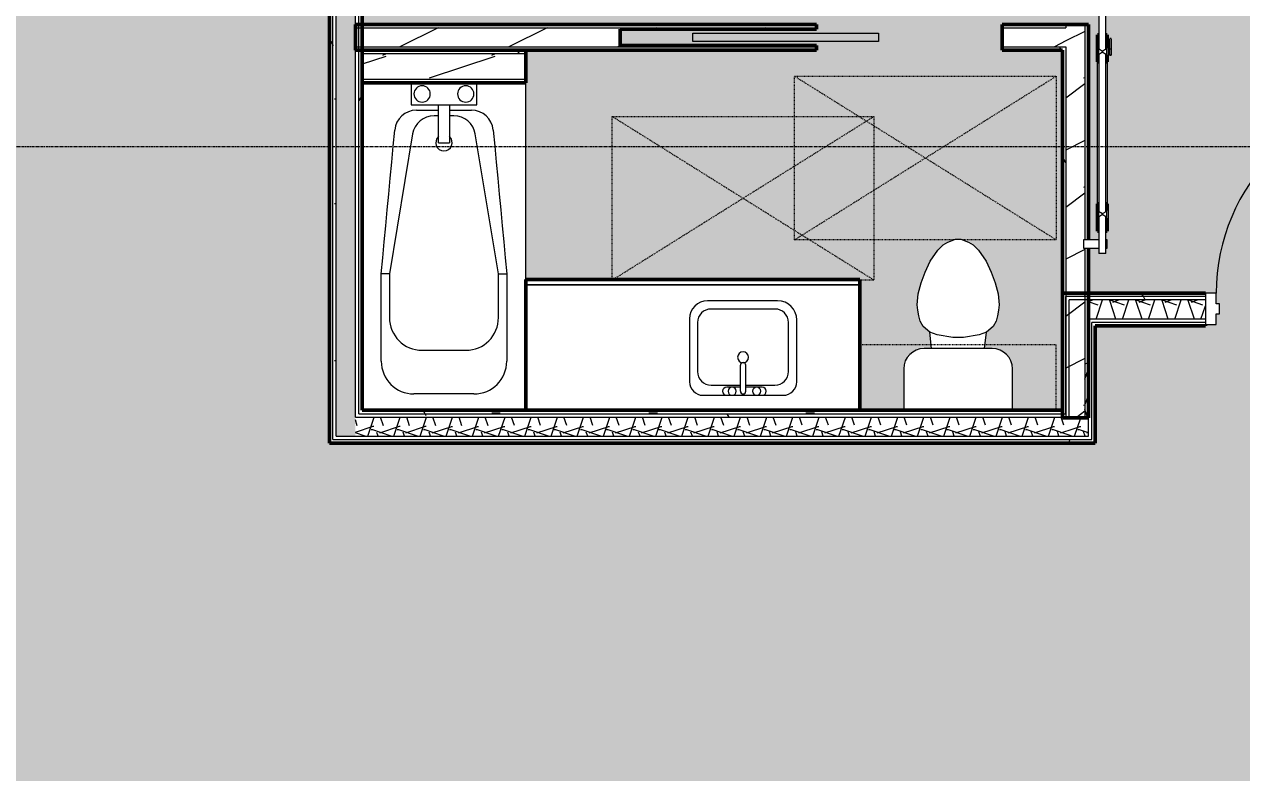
# Model space of a CAD drawing. Header units: inches. Extents: x -4292 to -464, y 9706 to 12474.
# Drawn here: x -3464.9 to -3241.7, y 10388.5 to 10525.7 of the extents above; entities that cross this region are included whole.
import ezdxf

# ---------------------------------------------------------------- set-up
doc = ezdxf.new("R2010")
doc.units = ezdxf.units.IN
doc.header["$MEASUREMENT"] = 0
doc.linetypes.add('Dash', pattern=[0.25, 0.125, -0.125])
doc.linetypes.add('Grid Line 1_2_', pattern=[0.875, 0.5, -0.125, 0.125, -0.125])
for name, color, linetype, lineweight in [('A-ANNO-DIMS', 211, 'Continuous', 9), ('A-ANNO-DIMS-120', 211, 'Continuous', 9), ('A-AREA-PATT-4', 254, 'Continuous', 9), ('A-DOOR-1', 7, 'Continuous', 9), ('A-DOOR-2', 90, 'Continuous', 20), ('A-DOOR-3', 50, 'Continuous', 13), ('A-DOOR-4', 250, 'Continuous', 50), ('A-DOOR-5', 31, 'Continuous', 9), ('A-DOOR-FRAM', 31, 'Continuous', 20), ('A-GENM-HDLN-1', 7, 'Dash', 9), ('A-WALL', 113, 'Continuous', 13), ('A-WALL-2', 250, 'Continuous', 50), ('A-WALL-3', 50, 'Continuous', 13), ('A-WALL-PATT-1', 7, 'Continuous', 9), ('A-WALL-PATT-2', 55, 'Continuous', 9), ('A-WALL-PATT-5', 111, 'Continuous', 9), ('I-WALL-1', 2, 'Continuous', 50), ('P-SANR-FIXT-1', 7, 'Continuous', 9), ('Q-CASE-1', 250, 'Continuous', 50), ('Q-CASE-2', 7, 'Continuous', 9), ('Q-CASE-HDLN-1', 7, 'Dash', 9), ('S-GRID-1', 1, 'Grid Line 1_2_', 9)]:
    doc.layers.add(name, color=color, linetype=linetype, lineweight=lineweight)
doc.layers.add('A-AREA-PATT-6', color=254, linetype='Continuous', lineweight=9, transparency=1)
doc.styles.add('Century Gothic_B', font='GOTHICB.TTF', dxfattribs={"height": 11.25})
doc.dimstyles.new('OD__1__Tol__', dxfattribs={"dimscale": 12, "dimtxt": 11.746893, "dimasz": 1.25, "dimexe": 0.9375, "dimexo": 0.625, "dimgap": 0.15625, "dimtad": 1, "dimdec": 0, "dimzin": 3, "dimdsep": 46, "dimlunit": 4, "dimtxsty": 'Century Gothic_B', "dimblk1": 'OBLIQUE', "dimblk2": 'OBLIQUE', "dimsah": 1, "dimcen": 0.09, "dimdle": 0.9375, "dimazin": 0, "dimtfac": 1, "dimtdec": 4, "dimtix": 1, "dimtmove": 0, "dimatfit": 3, "dimfxl": 1, "dimtvp": 1, "dimtfill": 1, "dimfrac": 2, "dimtolj": 1, "dimtzin": 0, "dimarcsym": 2})
pattern_1 = [(0, (0, 0), (38.4, 9.6), [1.584, -27.216, 1.584, -27.216, -153.6]), (0, (0, 0), (38.4, 9.6), [-57.6, 1.584, -56.016, 1.584, -27.216, -67.2]), (0, (0, 0), (38.4, 9.6), [-144, 1.584, -17.616, 1.584, -46.416]), (120, (14.4, 4.8), (-27.513844, 28.4553755), [1.584, -27.216, 1.584, -27.216, -153.6]), (120, (14.4, 4.8), (-27.513844, 28.4553755), [-57.6, 1.584, -56.016, 1.584, -27.216, -67.2]), (120, (14.4, 4.8), (-27.513844, 28.4553755), [-144, 1.584, -17.616, 1.584, -46.416]), (240, (19.2, 24), (-10.886156, -38.0553755), [1.584, -27.216, 1.584, -27.216, -153.6]), (240, (19.2, 24), (-10.886156, -38.0553755), [-57.6, 1.584, -56.016, 1.584, -27.216, -67.2]), (240, (19.2, 24), (-10.886156, -38.0553755), [-144, 1.584, -17.616, 1.584, -46.416])]
pattern_2 = [(161.57, (0.6, 0.6), (-4.80033747, -0.00041462), [0, -34.152, 3.792, 0]), (18.43, (-0.6, 0.6), (-4.80033747, 0.00041462), [0, -34.152, 3.792, 0]), (108.43, (0.6, 0.6), (2.39913218, -12.00105099), [11.382, -26.562]), (71.57, (-0.6, 0.6), (2.39913218, 12.00105099), [11.382, -26.562])]
pattern_3 = [(216.87, (7.997, 19.992), (59.9755286, 39.9843071), [9.996, -89.964]), (206.565, (19.992, 13.994), (-19.991807, -19.992219), [22.352, -22.352]), (198.435, (19.992, 3.998), (-39.983821, -19.991955), [12.644, -50.576])]

# ---------------------------------------------------------------- blocks, each defined once
blk = doc.blocks.new('DIMBLOCK16-FLOOR PLAN - 1ST FLOOR')
at = {"layer": 'A-ANNO-DIMS-120'}
for p, q in [((-3828.32, 11545.4), (-3828.32, 10269.06)), ((-3828.32, 10280.31), (-3828.32, 11545.4)), ((-3338.72, 10283.41), (-3338.72, 10269.06)), ((-3338.72, 10280.31), (-3338.72, 10283.41)), ((-3839.57, 10280.31), (-3338.72, 10280.31))]:
    blk.add_line(p, q, dxfattribs=at)
at = {"layer": 'A-ANNO-DIMS-120', "lineweight": 50}
for p, q in [((-3828.32, 10280.31), (-3820.82, 10287.81)), ((-3338.72, 10280.31), (-3331.22, 10287.81)), ((-3828.32, 10280.31), (-3835.82, 10272.81)), ((-3338.72, 10280.31), (-3346.22, 10272.81))]:
    blk.add_line(p, q, dxfattribs=at)
at = {"layer": 'A-ANNO-DIMS-120', "color": 0, "insert": (-3613.26, 10296.6), "char_height": 11.25, "width": 71.3764, "attachment_point": 1, "line_spacing_factor": 0.984502, "style": 'Century Gothic_B', "bg_fill": 3, "box_fill_scale": 1.25, "bg_fill_color": 256, "bg_fill_true_color": 13158600, "bg_fill_transparency": 0}
blk.add_mtext('40\' - 10"', dxfattribs=at)
blk = doc.blocks.new('_Oblique')
at = {"color": 0, "linetype": 'ByBlock', "lineweight": -2}
blk.add_line((-0.5, -0.5), (0.5, 0.5), dxfattribs=at)

msp = doc.modelspace()

# ---------------------------------------------------------------- hatches: boundary and pattern name
at = {"layer": 'A-AREA-PATT-4'}
h = msp.add_hatch(color=256, dxfattribs=at)
h.paths.add_polyline_path([(-3307.04459, 10454.9144), (-3303.62356, 10454.9144), (-3303.62356, 10462.51562), (-3303.49659, 10463.48003), (-3303.12434, 10464.37873), (-3302.53217, 10465.15045), (-3301.76044, 10465.74262), (-3300.86175, 10466.11487), (-3299.82103, 10466.24184), (-3298.509, 10466.24184), (-3298.85671, 10469.26562), (-3300.04847, 10470.26562), (-3300.61523, 10471.26562), (-3300.97302, 10472.77514), (-3301.06018, 10473.26942), (-3301.14579, 10474.28328), (-3300.92099, 10476.4522), (-3300.43508, 10478.26562), (-3299.70714, 10480.26562), (-3298.77453, 10482.26562), (-3297.3871, 10484.26562), (-3296.3871, 10485.26562), (-3295.52107, 10485.76562), (-3294.14733, 10486.26562), (-3293.14733, 10486.26562), (-3291.7736, 10485.76562), (-3290.90757, 10485.26562), (-3289.90757, 10484.26562), (-3288.52014, 10482.26562), (-3287.58752, 10480.26562), (-3286.85958, 10478.26562), (-3286.32165, 10476.25801), (-3286.14733, 10474.26562), (-3286.32165, 10472.77514), (-3286.41149, 10472.26562), (-3286.67944, 10471.26562), (-3287.2462, 10470.26562), (-3288.43795, 10469.26562), (-3288.78567, 10466.24184), (-3287.39733, 10466.24184), (-3286.43292, 10466.11487), (-3285.53422, 10465.74262), (-3284.7625, 10465.15045), (-3284.17033, 10464.37873), (-3283.79808, 10463.48003), (-3283.67111, 10462.51562), (-3283.67111, 10454.9144), (-3274.52374, 10454.9144), (-3274.52374, 10520.9144), (-3285.59593, 10520.9144), (-3285.59593, 10525.6644), (-3269.77374, 10525.6644), (-3269.77374, 10486.1644), (-3267.82581, 10486.1644), (-3267.82581, 10487.76861), (-3268.07581, 10487.76861), (-3268.07581, 10523.76861), (-3267.82581, 10523.76861), (-3267.82581, 10562.1644), (-3269.77374, 10562.1644), (-3269.77374, 10561.6644), (-3274.52374, 10561.6644), (-3274.52374, 10565.00981), (-3282.83483, 10565.00981), (-3282.83483, 10574.8519), (-3283.58483, 10574.8519), (-3283.58483, 10577.3519), (-3282.83483, 10577.3519), (-3282.83483, 10608.6019), (-3281.45983, 10608.6019), (-3281.45983, 10637.6019), (-3282.83483, 10637.6019), (-3282.83483, 10637.8519), (-3283.58483, 10637.8519), (-3283.58483, 10640.3519), (-3282.83483, 10640.3519), (-3282.83483, 10645.6644), (-3402.92374, 10645.6644), (-3402.92374, 10642.6644), (-3384.92374, 10642.6644), (-3384.92374, 10624.6644), (-3402.92374, 10624.6644), (-3402.92374, 10621.6644), (-3323.92374, 10621.6644), (-3323.92374, 10561.6644), (-3402.92374, 10561.6644), (-3402.92374, 10558.73256), (-3384.92374, 10558.73256), (-3384.92374, 10540.73256), (-3402.92374, 10540.73256), (-3402.92374, 10525.6644), (-3319.59593, 10525.6644), (-3319.59593, 10524.7894), (-3355.59593, 10524.7894), (-3355.59593, 10521.7894), (-3319.59593, 10521.7894), (-3319.59593, 10520.9144), (-3372.92374, 10520.9144), (-3372.92374, 10478.9144), (-3311.64733, 10478.9144), (-3311.64733, 10454.9144), (-3308.01212, 10454.9144)], flags=0)
h.paths.add_polyline_path([(-3215.47482, 10473.3894), (-3210.94874, 10473.3894), (-3210.94874, 10474.4519), (-3210.32374, 10474.4519), (-3210.32374, 10476.3894), (-3207.32374, 10476.3894), (-3207.32374, 10780.5894), (-3217.88062, 10780.5894), (-3217.88062, 10785.3394), (-3207.32374, 10785.3394), (-3207.32374, 10812.8644), (-3249.17818, 10812.8644), (-3249.17818, 10785.3394), (-3247.88062, 10785.3394), (-3247.88062, 10780.5894), (-3239.74874, 10780.5894), (-3239.74874, 10720.5894), (-3269.74874, 10720.5894), (-3269.74874, 10780.5894), (-3253.92818, 10780.5894), (-3253.92818, 10812.8644), (-3371.42233, 10812.8644), (-3371.42233, 10811.5519), (-3376.17233, 10811.5519), (-3376.17233, 10812.8644), (-3402.92374, 10812.8644), (-3402.92374, 10780.9269), (-3376.17233, 10780.9269), (-3376.17233, 10781.5519), (-3371.42233, 10781.5519), (-3371.42233, 10776.1769), (-3378.92374, 10776.1769), (-3378.92374, 10674.4144), (-3324.16848, 10674.45601), (-3324.14642, 10677.1458), (-3324.11083, 10677.23174), (-3323.97163, 10677.2894), (-3323.07555, 10677.31048), (-3323.07555, 10677.5394), (-3320.45238, 10677.5394), (-3320.45238, 10677.7894), (-3319.86182, 10677.7894), (-3319.86182, 10677.5394), (-3319.27127, 10677.5394), (-3319.27127, 10677.7894), (-3318.68072, 10677.7894), (-3318.68072, 10677.5394), (-3318.09017, 10677.5394), (-3318.09017, 10677.7894), (-3317.49962, 10677.7894), (-3317.49962, 10677.5394), (-3316.90907, 10677.5394), (-3316.90907, 10677.7894), (-3316.31852, 10677.7894), (-3316.31852, 10677.5394), (-3306.92749, 10677.5394), (-3306.92749, 10677.7894), (-3305.02606, 10677.7894), (-3305.02606, 10677.5394), (-3301.26143, 10677.5394), (-3301.26143, 10677.2894), (-3300.36533, 10677.2894), (-3300.16848, 10677.09255), (-3300.16848, 10674.4144), (-3288.58483, 10674.4144), (-3288.58483, 10682.4144), (-3252.83483, 10682.4144), (-3252.83483, 10652.4144), (-3288.58483, 10652.4144), (-3288.58483, 10650.4144), (-3249.33483, 10650.4144), (-3249.33483, 10565.00981), (-3269.77374, 10565.00981), (-3269.77374, 10563.6644), (-3267.82581, 10563.6644), (-3267.80452, 10564.6644), (-3266.57581, 10564.6644), (-3266.57581, 10563.6644), (-3266.30264, 10563.6644), (-3266.30264, 10562.1644), (-3266.57581, 10562.1644), (-3266.57581, 10523.76861), (-3266.32581, 10523.76861), (-3266.32581, 10521.43042), (-3266.14874, 10521.43042), (-3266.14874, 10521.15018), (-3266.07581, 10521.09656), (-3266.07581, 10520.77518), (-3265.82581, 10520.82333), (-3265.82581, 10523.02571), (-3265.57581, 10522.97095), (-3265.57581, 10520.03334), (-3265.82581, 10520.08351), (-3265.82581, 10520.42162), (-3266.07581, 10520.42132), (-3266.07581, 10520.04662), (-3266.14874, 10520.04662), (-3266.14874, 10519.93042), (-3266.32581, 10519.93042), (-3266.32581, 10491.6068), (-3266.14874, 10491.6068), (-3266.14874, 10490.1068), (-3266.32581, 10490.1068), (-3266.32581, 10487.76861), (-3266.57581, 10487.76861), (-3266.57581, 10486.1644), (-3266.30264, 10486.1644), (-3266.32581, 10484.6644), (-3266.57581, 10484.66281), (-3266.59711, 10483.6644), (-3267.82581, 10483.6644), (-3267.82581, 10484.6644), (-3269.77374, 10484.66281), (-3269.77374, 10476.3894), (-3246.32374, 10476.3894), (-3246.32374, 10474.4519), (-3245.69874, 10474.4519), (-3245.69874, 10473.3894), (-3229.25705, 10473.3894)], flags=0)
h.paths.add_polyline_path([(-3210.32374, 10476.3894), (-3212.07374, 10476.3894), (-3212.07374, 10512.3894), (-3210.32374, 10512.3894), (-3210.32374, 10477.8037)], flags=0)
h.paths.add_polyline_path([(-3254.08483, 10569.75981), (-3254.08483, 10645.6644), (-3278.08483, 10645.6644), (-3278.08483, 10640.3519), (-3277.33483, 10640.3519), (-3277.33483, 10637.8519), (-3278.08483, 10637.8519), (-3278.08483, 10637.6019), (-3280.08483, 10637.6019), (-3280.08483, 10606.6019), (-3281.45983, 10606.6019), (-3281.45983, 10577.6019), (-3278.08483, 10577.6019), (-3278.08483, 10577.3519), (-3277.33483, 10577.3519), (-3277.33483, 10574.8519), (-3278.08483, 10574.8519), (-3278.08483, 10569.75981), (-3256.8215, 10569.75981)], flags=0)
h.paths.add_polyline_path([(-3207.62374, 10702.09966), (-3223.74874, 10702.09966), (-3223.74874, 10720.09966), (-3219.74874, 10720.09966), (-3219.74874, 10756.09966), (-3223.74874, 10756.09966), (-3223.74874, 10774.09966), (-3207.62374, 10774.09966), (-3207.62374, 10702.63296)], flags=0)
h.paths.add_polyline_path([(-3320.39269, 10717.95673), (-3320.39269, 10801.95673), (-3285.39269, 10801.95673), (-3285.39269, 10795.95673), (-3284.39269, 10795.95673), (-3284.39269, 10723.95673), (-3285.39269, 10723.95673), (-3285.39269, 10717.95673), (-3316.39269, 10717.95673)], flags=0)
h.paths.add_polyline_path([(-3394.83483, 10784.5519), (-3401.33483, 10784.5519), (-3401.33483, 10809.5519), (-3375.33483, 10809.5519), (-3375.33483, 10784.5519), (-3394.64377, 10784.5519)], flags=0)
h.paths.add_polyline_path([(-3220.40856, 10786.7394), (-3220.86784, 10786.7394), (-3220.86784, 10787.2394), (-3237.13914, 10787.2394), (-3237.16411, 10786.7394), (-3237.6221, 10786.7394), (-3237.6221, 10787.2394), (-3247.13062, 10787.2394), (-3247.13062, 10812.4894), (-3219.13062, 10812.4894), (-3219.13062, 10787.2394), (-3220.1434, 10787.2394), (-3220.18086, 10786.7394), (-3220.31812, 10786.7394)], flags=0)
at = {"layer": 'A-AREA-PATT-6'}
msp.add_hatch(color=256, dxfattribs=at).paths.add_polyline_path([(-2688.21046, 10240.1769), (-2652.21046, 10240.1769), (-2652.21046, 10240.7394), (-2650.21046, 10240.7394), (-2650.21046, 10246.3644), (-2640.92374, 10246.3644), (-2640.92374, 10336.9894), (-2641.67374, 10336.9894), (-2641.67374, 10338.9894), (-2639.73624, 10338.9894), (-2639.73624, 10339.6144), (-2637.92374, 10339.6144), (-2637.92374, 10374.3644), (-2639.73624, 10374.3644), (-2639.73624, 10374.9894), (-2641.67374, 10374.9894), (-2641.67374, 10376.9894), (-2640.92374, 10376.9894), (-2640.92374, 10389.9894), (-2522.94874, 10389.9894), (-2522.94874, 10390.69991), (-2522.23822, 10389.9894), (-2517.99558, 10389.9894), (-2504.54043, 10376.53425), (-2503.12622, 10377.94846), (-2501.7562, 10376.57844), (-2501.31426, 10377.02038), (-2500.03262, 10375.73875), (-2475.46066, 10400.31071), (-2476.7423, 10401.59234), (-2476.30035, 10402.03428), (-2477.67037, 10403.4043), (-2476.25616, 10404.81852), (-2475.72583, 10404.28819), (-2464.14696, 10415.86706), (-2475.46066, 10427.18077), (-2475.99099, 10426.65044), (-2477.40521, 10428.06465), (-2476.03519, 10429.43467), (-2476.47713, 10429.87661), (-2475.1955, 10431.15825), (-2499.76746, 10455.73021), (-2501.04909, 10454.44857), (-2501.49103, 10454.89052), (-2502.86477, 10453.52421), (-2504.27527, 10454.93471), (-2510.12374, 10449.08624), (-2510.12374, 10448.7894), (-2650.52374, 10448.7894), (-2650.52374, 10470.3894), (-2670.72374, 10470.3894), (-2670.72374, 10469.6394), (-2672.72374, 10469.6394), (-2672.72374, 10471.5769), (-2673.34874, 10471.5769), (-2673.34874, 10473.3894), (-2708.09874, 10473.3894), (-2708.09874, 10471.5769), (-2708.72374, 10471.5769), (-2708.72374, 10469.6394), (-2710.72374, 10469.6394), (-2710.72374, 10470.3894), (-2718.72374, 10470.3894), (-2718.72374, 10469.6394), (-2720.72374, 10469.6394), (-2720.72374, 10471.5769), (-2721.34874, 10471.5769), (-2721.34874, 10473.3894), (-2756.09874, 10473.3894), (-2756.09874, 10471.5769), (-2756.72374, 10471.5769), (-2756.72374, 10469.6394), (-2758.72374, 10469.6394), (-2758.72374, 10470.3894), (-2778.92374, 10470.3894), (-2778.92374, 10448.7894), (-3024.92374, 10448.7894), (-3024.92374, 10470.3894), (-3045.12374, 10470.3894), (-3045.12374, 10470.6394), (-3047.12374, 10470.6394), (-3047.12374, 10472.5769), (-3047.74874, 10472.5769), (-3047.74874, 10473.3894), (-3082.49874, 10473.3894), (-3082.49874, 10472.5769), (-3083.12374, 10472.5769), (-3083.12374, 10470.6394), (-3085.12374, 10470.6394), (-3085.12374, 10470.3894), (-3086.12374, 10470.3894), (-3086.12374, 10448.9144), (-3207.32374, 10448.9144), (-3207.32374, 10470.3894), (-3208.32374, 10470.3894), (-3208.32374, 10470.6394), (-3210.32374, 10470.6394), (-3210.32374, 10472.5769), (-3210.94874, 10472.5769), (-3210.94874, 10473.3894), (-3245.69874, 10473.3894), (-3245.69874, 10472.5769), (-3246.32374, 10472.5769), (-3246.32374, 10470.6394), (-3248.32374, 10470.6394), (-3248.32374, 10470.3894), (-3268.52374, 10470.3894), (-3268.52374, 10448.9144), (-3408.92374, 10448.9144), (-3408.92374, 10813.4894), (-3408.48546, 10817.1769), (-3408.48546, 11164.5894), (-3407.86046, 11164.5894), (-3407.86046, 11241.3894), (-3477.97374, 11241.3894), (-3477.97374, 11237.3894), (-3477.22374, 11237.3894), (-3477.22374, 11235.3894), (-3479.16124, 11235.3894), (-3479.16124, 11234.7644), (-3480.97374, 11234.7644), (-3480.97374, 11200.0144), (-3479.16124, 11200.0144), (-3479.12294, 11199.3894), (-3477.22374, 11199.3894), (-3477.22374, 11197.3894), (-3477.97374, 11197.3894), (-3477.97374, 11007.9894), (-3498.92374, 11007.9894), (-3498.92374, 11006.9894), (-3499.17374, 11006.9894), (-3499.17374, 11004.9894), (-3501.11124, 11004.9894), (-3501.11124, 11004.3644), (-3501.92374, 11004.3644), (-3501.92374, 10969.6144), (-3501.11124, 10969.6144), (-3501.11124, 10968.9894), (-3499.17374, 10968.9894), (-3499.17374, 10966.9894), (-3498.92374, 10966.9894), (-3498.92374, 10946.7894), (-3477.97374, 10946.7894), (-3477.97374, 10729.5894), (-3498.92374, 10729.5894), (-3498.92374, 10709.3894), (-3499.17374, 10709.3894), (-3499.17374, 10707.3894), (-3501.11124, 10707.3894), (-3501.11124, 10706.7644), (-3501.92374, 10706.7644), (-3501.92374, 10672.0144), (-3501.11124, 10672.0144), (-3501.11124, 10671.3894), (-3499.17374, 10671.3894), (-3499.17374, 10669.3894), (-3498.92374, 10669.3894), (-3498.92374, 10668.3894), (-3477.97374, 10668.3894), (-3477.97374, 10412.7894), (-3498.92374, 10412.7894), (-3498.92374, 10392.5894), (-3499.17374, 10392.5894), (-3499.17374, 10390.5894), (-3501.11124, 10390.5894), (-3501.11124, 10389.9644), (-3501.92374, 10389.9644), (-3501.92374, 10355.2144), (-3501.11124, 10355.2144), (-3501.11124, 10354.5894), (-3499.17374, 10354.5894), (-3499.17374, 10352.5894), (-3498.92374, 10352.5894), (-3498.92374, 10351.5894), (-3494.92374, 10351.5894), (-3494.92374, 10352.3394), (-3492.92374, 10352.3394), (-3492.92374, 10350.4019), (-3492.29874, 10350.4019), (-3492.29874, 10348.5894), (-3457.54874, 10348.5894), (-3457.54874, 10350.4019), (-3456.92374, 10350.4019), (-3456.92374, 10352.3394), (-3454.92374, 10352.3394), (-3454.92374, 10351.5894), (-3418.52374, 10351.5894), (-3418.52374, 10382.7894), (-3201.32374, 10382.7894), (-3201.32374, 10361.1894), (-3181.12374, 10361.1894), (-3181.12374, 10360.9394), (-3179.12374, 10360.9394), (-3179.12374, 10359.0019), (-3178.49874, 10359.0019), (-3178.49874, 10358.1894), (-3143.74874, 10358.1894), (-3143.74874, 10359.0019), (-3143.12374, 10359.0019), (-3143.12374, 10360.9394), (-3141.12374, 10360.9394), (-3141.12374, 10361.1894), (-3133.12374, 10361.1894), (-3133.12374, 10360.9394), (-3131.12374, 10360.9394), (-3131.12374, 10359.0019), (-3130.49874, 10359.0019), (-3130.49874, 10358.1894), (-3095.74874, 10358.1894), (-3095.74874, 10359.0019), (-3095.12374, 10359.0019), (-3095.12374, 10360.9394), (-3093.12374, 10360.9394), (-3093.12374, 10361.1894), (-3072.92374, 10361.1894), (-3072.92374, 10382.7894), (-2794.69874, 10382.7894), (-2794.69874, 10383.5394), (-2792.69874, 10383.5394), (-2792.69874, 10381.6019), (-2792.07374, 10381.6019), (-2792.07374, 10379.7894), (-2757.32374, 10379.7894), (-2757.32374, 10381.6019), (-2756.69874, 10381.6019), (-2756.69874, 10383.5394), (-2754.69874, 10383.5394), (-2754.69874, 10382.7894), (-2698.69874, 10382.7894), (-2698.69874, 10246.3644), (-2690.21046, 10246.3644), (-2690.21046, 10240.7394), (-2688.21046, 10240.7394)], flags=0)
at = {"layer": 'A-WALL-PATT-1'}
h = msp.add_hatch(dxfattribs=at)
h.set_pattern_fill('FP_3', color=256, style=0, pattern_type=2)
h.set_pattern_definition(pattern_1)
h.paths.add_polyline_path([(-3273.89874, 10453.5394), (-3273.89874, 10521.5394), (-3274.52374, 10521.5394), (-3274.52374, 10453.5394)], flags=0)
h.paths.add_polyline_path([(-3274.52374, 10525.0394), (-3273.89874, 10525.0394), (-3273.89874, 10525.6644), (-3274.52374, 10525.6644)], flags=0)
h.paths.add_polyline_path([(-3274.52374, 10561.6644), (-3273.89874, 10561.6644), (-3273.89874, 10565.00981), (-3274.52374, 10565.00981)], flags=0)
at = {"layer": 'A-WALL-PATT-2'}
h = msp.add_hatch(dxfattribs=at)
h.set_pattern_fill('FP_7', color=256, style=0, pattern_type=2)
h.set_pattern_definition(pattern_3)
h.paths.add_polyline_path([(-3270.60373, 10453.5394), (-3270.39874, 10453.5394), (-3270.39874, 10484.6644), (-3270.67764, 10484.6644), (-3270.67764, 10486.1644), (-3270.39874, 10486.1644), (-3270.39874, 10525.6644), (-3273.89874, 10525.6644), (-3273.89874, 10453.5394)], flags=0)
h.paths.add_polyline_path([(-3270.39874, 10561.6644), (-3270.39874, 10562.1644), (-3270.67764, 10562.1644), (-3270.67764, 10563.6644), (-3270.39874, 10563.6644), (-3270.39874, 10565.63481), (-3273.89874, 10565.63481), (-3273.89874, 10561.6644), (-3270.60373, 10561.6644)], flags=0)
at = {"layer": 'A-WALL-PATT-5'}
h = msp.add_hatch(dxfattribs=at)
h.set_pattern_fill('FP_3', color=256, style=0, pattern_type=2)
h.set_pattern_definition(pattern_1)
h.paths.add_polyline_path([(-3408.92374, 10448.9144), (-3408.29874, 10448.9144), (-3408.29874, 10813.4894), (-3408.92374, 10813.4894), (-3408.92374, 10453.52421)], flags=0)
h = msp.add_hatch(dxfattribs=at)
h.set_pattern_fill('FP_3', color=256, style=0, pattern_type=2)
h.set_pattern_definition(pattern_1)
h.paths.add_polyline_path([(-3408.29874, 10449.5394), (-3407.67374, 10449.5394), (-3407.67374, 10813.4894), (-3408.29874, 10813.4894), (-3408.29874, 10453.52421)], flags=0)
h = msp.add_hatch(dxfattribs=at)
h.set_pattern_fill('FP_38', color=256, style=0, pattern_type=2)
h.set_pattern_definition(pattern_2)
h.paths.add_polyline_path([(-3407.67374, 10450.1644), (-3404.17374, 10450.1644), (-3404.17374, 10813.4894), (-3407.67374, 10813.4894), (-3407.67374, 10453.52421)], flags=0)
h = msp.add_hatch(dxfattribs=at)
h.set_pattern_fill('FP_3', color=256, style=0, pattern_type=2)
h.set_pattern_definition(pattern_1)
h.paths.add_polyline_path([(-3403.54874, 10453.6644), (-3403.54874, 10646.2894), (-3404.17374, 10646.2894), (-3404.17374, 10453.6644)], flags=0)
h.paths.add_polyline_path([(-3403.54874, 10649.7894), (-3403.54874, 10813.4894), (-3404.17374, 10813.4894), (-3404.17374, 10649.7894), (-3403.8889, 10649.7894)], flags=0)
h = msp.add_hatch(dxfattribs=at)
h.set_pattern_fill('FP_3', color=256, style=0, pattern_type=2)
h.set_pattern_definition(pattern_1)
h.paths.add_polyline_path([(-3403.54874, 10454.2894), (-3402.92374, 10454.2894), (-3402.92374, 10646.2894), (-3403.54874, 10646.2894), (-3403.54874, 10463.90375)], flags=0)
h.paths.add_polyline_path([(-3403.54874, 10649.7894), (-3402.92374, 10649.7894), (-3402.92374, 10813.4894), (-3403.54874, 10813.4894), (-3403.54874, 10674.4144)], flags=0)
h = msp.add_hatch(dxfattribs=at)
h.set_pattern_fill('FP_3', color=256, style=0, pattern_type=2)
h.set_pattern_definition(pattern_1)
h.paths.add_polyline_path([(-3207.32374, 10475.7644), (-3207.32374, 10476.3894), (-3208.32374, 10476.3894), (-3208.32374, 10475.7644)], flags=0)
h.paths.add_polyline_path([(-3269.77374, 10475.7644), (-3248.32374, 10475.7644), (-3248.32374, 10476.3894), (-3269.77374, 10476.3894), (-3269.77374, 10476.22492)], flags=0)
h = msp.add_hatch(dxfattribs=at)
h.set_pattern_fill('FP_3', color=256, style=0, pattern_type=2)
h.set_pattern_definition(pattern_1)
h.paths.add_polyline_path([(-3207.32374, 10475.1394), (-3206.69874, 10475.1394), (-3206.69874, 10475.7644), (-3208.32374, 10475.7644), (-3208.32374, 10475.1394)], flags=0)
h.paths.add_polyline_path([(-3268.52374, 10475.1394), (-3248.32374, 10475.1394), (-3248.32374, 10475.7644), (-3269.77374, 10475.7644), (-3269.77374, 10475.1394), (-3269.14874, 10475.1394)], flags=0)
h = msp.add_hatch(dxfattribs=at)
h.set_pattern_fill('FP_38', color=256, style=0, pattern_type=2)
h.set_pattern_definition(pattern_2)
h.paths.add_polyline_path([(-3206.69874, 10471.6394), (-3206.07374, 10471.6394), (-3206.07374, 10475.1394), (-3208.32374, 10475.1394), (-3208.32374, 10471.6394), (-3207.32374, 10471.6394)], flags=0)
h.paths.add_polyline_path([(-3256.8215, 10471.6394), (-3248.32374, 10471.6394), (-3248.32374, 10475.1394), (-3269.77374, 10475.1394), (-3269.77374, 10471.6394), (-3268.52374, 10471.6394)], flags=0)
h = msp.add_hatch(dxfattribs=at)
h.set_pattern_fill('FP_38', color=256, style=0, pattern_type=2)
h.set_pattern_definition(pattern_2)
h.paths.add_polyline_path([(-3269.77374, 10450.1644), (-3269.77374, 10471.6394), (-3270.39874, 10472.2644), (-3270.39874, 10453.5394), (-3273.27374, 10453.52421), (-3273.27374, 10450.1644)], flags=0)
h = msp.add_hatch(dxfattribs=at)
h.set_pattern_fill('FP_3', color=256, style=0, pattern_type=2)
h.set_pattern_definition(pattern_1)
h.paths.add_polyline_path([(-3339.51486, 10454.2894), (-3274.52374, 10454.2894), (-3274.52374, 10454.9144), (-3402.92374, 10454.9144), (-3402.92374, 10454.2894), (-3367.07931, 10454.2894)], flags=0)
h = msp.add_hatch(dxfattribs=at)
h.set_pattern_fill('FP_38', color=256, style=0, pattern_type=2)
h.set_pattern_definition(pattern_2)
h.paths.add_polyline_path([(-3404.17374, 10450.1644), (-3273.27374, 10450.1644), (-3273.27374, 10453.5394), (-3274.52374, 10453.5394), (-3274.52374, 10453.6644), (-3404.17374, 10453.6644), (-3404.17374, 10450.17048)], flags=0)
h = msp.add_hatch(dxfattribs=at)
h.set_pattern_fill('FP_3', color=256, style=0, pattern_type=2)
h.set_pattern_definition(pattern_1)
h.paths.add_polyline_path([(-3367.07931, 10453.6644), (-3274.52374, 10453.6644), (-3274.52374, 10454.2894), (-3403.54874, 10454.2894), (-3403.54874, 10453.6644), (-3372.74874, 10453.6644)], flags=0)
h = msp.add_hatch(dxfattribs=at)
h.set_pattern_fill('FP_3', color=256, style=0, pattern_type=2)
h.set_pattern_definition(pattern_1)
h.paths.add_polyline_path([(-3339.51486, 10448.9144), (-3269.14874, 10448.9144), (-3269.14874, 10449.5394), (-3408.29874, 10449.5394), (-3408.29874, 10448.9144), (-3394.64377, 10448.9144)], flags=0)

# ---------------------------------------------------------------- linework, layer by layer
at = {"layer": 'A-DOOR-1'}
for p, q in [((-3265.57581, 10523.04405), (-3265.82581, 10523.04405)), ((-3266.07581, 10521.2234), (-3266.14874, 10521.2234)), ((-3266.14874, 10519.9734), (-3266.07581, 10519.9734)), ((-3266.07581, 10521.2234), (-3266.07581, 10520.9734)), ((-3266.07581, 10521.15018), (-3266.07581, 10521.2234)), ((-3266.07581, 10520.9734), (-3266.07581, 10520.2234)), ((-3265.82581, 10520.8484), (-3266.07581, 10520.8484)), ((-3265.82581, 10520.8484), (-3266.07581, 10520.8484)), ((-3266.07581, 10520.3484), (-3265.82581, 10520.3484)), ((-3266.07581, 10520.3484), (-3265.82581, 10520.3484)), ((-3266.07581, 10520.2234), (-3266.07581, 10519.9734)), ((-3266.07581, 10519.9734), (-3266.07581, 10520.04662)), ((-3265.82581, 10520.10128), (-3265.82581, 10521.17058)), ((-3265.82581, 10521.17058), (-3265.57581, 10521.17058)), ((-3265.82581, 10520.07248), (-3265.57581, 10520.07248)), ((-3265.82581, 10520.03334), (-3265.57581, 10520.03334)), ((-3265.57581, 10521.17058), (-3265.57581, 10520.10128))]:
    msp.add_line(p, q, dxfattribs=at)
for points, knots in [([(-3265.82581, 10521.17058), (-3265.82581, 10521.6157), (-3265.82581, 10522.02952), (-3265.82581, 10522.37284), (-3265.82581, 10522.69444), (-3265.82581, 10523.01765), (-3265.82581, 10523.05623), (-3265.82581, 10523.03587), (-3265.82581, 10523.03274)], [-0.7222270429, -0.7222270429, -0.7222270429, -0.7222270429, -0.6854273364, -0.6485379112, -0.6054887504, -0.5563887011, -0.4969615954, -0.4885653525, -0.4885653525, -0.4885653525, -0.4885653525]), ([(-3265.57581, 10523.03274), (-3265.57581, 10523.03587), (-3265.57581, 10523.05623), (-3265.57581, 10523.01765), (-3265.57581, 10522.69444), (-3265.57581, 10522.37284), (-3265.57581, 10522.02952), (-3265.57581, 10521.6157), (-3265.57581, 10521.17058)], [0.4885653525, 0.4885653525, 0.4885653525, 0.4885653525, 0.4969615954, 0.5563887011, 0.6054887504, 0.6485379112, 0.6854273364, 0.7222270429, 0.7222270429, 0.7222270429, 0.7222270429])]:
    msp.add_open_spline(points, degree=3, knots=knots, dxfattribs=at)
for points in [[(-3265.82581, 10520.03334), (-3265.82581, 10520.04778), (-3265.82581, 10520.06437), (-3265.82581, 10520.08351)], [(-3265.57581, 10520.08351), (-3265.57581, 10520.06437), (-3265.57581, 10520.04778), (-3265.57581, 10520.03334)]]:
    msp.add_open_spline(points, degree=3, dxfattribs=at)
at = {"layer": 'A-DOOR-2'}
msp.add_line((-3308.2626, 10524.0394), (-3308.2626, 10522.5394), dxfattribs=at)
at = {"layer": 'A-DOOR-3'}
for p, q in [((-3267.82581, 10564.6644), (-3267.82581, 10521.10888)), ((-3266.57581, 10521.10097), (-3266.57581, 10564.6644)), ((-3267.16443, 10520.69565), (-3267.91443, 10521.1644)), ((-3267.91443, 10520.6644), (-3267.91443, 10521.1644)), ((-3267.91443, 10520.1644), (-3267.91443, 10520.6644)), ((-3267.91443, 10520.1644), (-3267.16443, 10520.63315)), ((-3267.82581, 10520.21978), (-3267.82581, 10491.31731)), ((-3266.47433, 10521.1644), (-3267.22433, 10520.69565)), ((-3267.22433, 10520.63315), (-3266.47433, 10520.1644)), ((-3266.57581, 10491.3094), (-3266.57581, 10520.22796)), ((-3266.47433, 10521.43042), (-3266.14874, 10521.43042)), ((-3266.47433, 10521.43042), (-3266.47433, 10519.93042)), ((-3266.14874, 10519.93042), (-3266.47433, 10519.93042)), ((-3266.14874, 10521.43042), (-3266.14874, 10519.93042)), ((-3268.07581, 10492.76861), (-3268.07581, 10518.76861)), ((-3266.32581, 10518.76861), (-3266.32581, 10492.76861)), ((-3267.16443, 10490.90408), (-3267.91443, 10491.37283)), ((-3267.91443, 10490.87283), (-3267.91443, 10491.37283)), ((-3267.91443, 10490.37283), (-3267.91443, 10490.87283)), ((-3267.91443, 10490.37283), (-3267.16443, 10490.84158)), ((-3267.82581, 10490.42821), (-3267.82581, 10483.6644)), ((-3266.47433, 10491.37283), (-3267.22433, 10490.90408)), ((-3267.22433, 10490.84158), (-3266.47433, 10490.37283)), ((-3266.57581, 10483.6644), (-3266.57581, 10490.43639)), ((-3266.14874, 10491.6068), (-3266.47433, 10491.6068)), ((-3266.47433, 10491.6068), (-3266.47433, 10490.1068)), ((-3266.14874, 10491.6068), (-3266.14874, 10490.1068)), ((-3266.47433, 10490.1068), (-3266.14874, 10490.1068)), ((-3267.82515, 10486.1644), (-3270.67764, 10486.1644)), ((-3270.67764, 10486.1644), (-3270.67764, 10484.6644)), ((-3266.30264, 10486.1644), (-3266.57581, 10486.1644)), ((-3266.30264, 10484.6644), (-3266.30264, 10486.1644)), ((-3270.67764, 10484.6644), (-3267.82555, 10484.6644)), ((-3267.20081, 10483.6644), (-3267.82581, 10483.6644)), ((-3266.57581, 10483.6644), (-3267.20081, 10483.6644)), ((-3266.57581, 10484.6644), (-3266.30264, 10484.6644))]:
    msp.add_line(p, q, dxfattribs=at)
at = {"layer": 'A-DOOR-4'}
for p, q in [((-3267.80452, 10523.76861), (-3268.07581, 10523.76861)), ((-3268.07581, 10523.76861), (-3268.07581, 10518.76861)), ((-3266.32581, 10523.76861), (-3266.59711, 10523.76861)), ((-3266.32581, 10521.43042), (-3266.32581, 10523.76861)), ((-3266.32581, 10518.76861), (-3266.32581, 10519.93042)), ((-3268.07581, 10518.76861), (-3267.81658, 10518.76861)), ((-3266.57581, 10518.76861), (-3266.32581, 10518.76861)), ((-3267.82342, 10492.76861), (-3268.07581, 10492.76861)), ((-3268.07581, 10492.76861), (-3268.07581, 10487.76861)), ((-3266.32581, 10492.76861), (-3266.57581, 10492.76861)), ((-3266.32581, 10491.6068), (-3266.32581, 10492.76861)), ((-3266.32581, 10487.76861), (-3266.32581, 10490.1068)), ((-3268.07581, 10487.76861), (-3267.82473, 10487.76861)), ((-3266.57581, 10487.76861), (-3266.32581, 10487.76861))]:
    msp.add_line(p, q, dxfattribs=at)
at = {"layer": 'A-DOOR-5'}
msp.add_arc((-3210.32374, 10476.3894), 36, 90, 180, dxfattribs=at)
at = {"layer": 'A-DOOR-FRAM'}
for p, q in [((-3246.32374, 10476.3894), (-3248.32374, 10476.3894)), ((-3248.32374, 10476.3894), (-3248.32374, 10470.6394)), ((-3246.32374, 10474.4519), (-3246.32374, 10476.3894)), ((-3245.69874, 10474.4519), (-3246.32374, 10474.4519)), ((-3246.32374, 10470.6394), (-3246.32374, 10472.5769)), ((-3246.32374, 10472.5769), (-3245.69874, 10472.5769)), ((-3245.69874, 10472.5769), (-3245.69874, 10474.4519)), ((-3248.32374, 10470.6394), (-3246.32374, 10470.6394))]:
    msp.add_line(p, q, dxfattribs=at)
at = {"layer": 'A-GENM-HDLN-1'}
for p, q in [((-3323.64733, 10516.1644), (-3275.64733, 10486.1644)), ((-3323.64733, 10486.1644), (-3275.64733, 10516.1644)), ((-3323.64733, 10516.1644), (-3275.64733, 10516.1644)), ((-3323.64733, 10486.1644), (-3323.64733, 10516.1644)), ((-3275.64733, 10516.1644), (-3275.64733, 10486.1644)), ((-3309.08122, 10508.7894), (-3309.08122, 10478.7894)), ((-3294.42544, 10486.1644), (-3323.64733, 10486.1644)), ((-3275.64733, 10486.1644), (-3292.86923, 10486.1644)), ((-3309.08122, 10478.7894), (-3311.64733, 10478.7894))]:
    msp.add_line(p, q, dxfattribs=at)
at = {"layer": 'A-WALL'}
for p, q in [((-3408.29874, 10449.5394), (-3408.29874, 10813.4894)), ((-3407.67374, 10450.1644), (-3407.67374, 10813.4894)), ((-3404.17374, 10453.6644), (-3404.17374, 10813.4894)), ((-3403.54874, 10454.2894), (-3403.54874, 10813.4894)), ((-3248.32374, 10475.7644), (-3273.89874, 10475.7644)), ((-3273.89874, 10454.2894), (-3273.89874, 10475.7644)), ((-3248.32374, 10475.1394), (-3273.27374, 10475.1394)), ((-3273.27374, 10453.6644), (-3273.27374, 10475.1394)), ((-3248.32374, 10471.6394), (-3269.77374, 10471.6394)), ((-3269.77374, 10450.1644), (-3269.77374, 10471.6394)), ((-3248.32374, 10471.0144), (-3269.14874, 10471.0144)), ((-3269.14874, 10449.5394), (-3269.14874, 10471.0144)), ((-3404.17374, 10453.6644), (-3273.27374, 10453.6644)), ((-3403.54874, 10454.2894), (-3273.89874, 10454.2894)), ((-3407.67374, 10450.1644), (-3269.77374, 10450.1644)), ((-3408.29874, 10449.5394), (-3269.14874, 10449.5394))]:
    msp.add_line(p, q, dxfattribs=at)
at = {"layer": 'A-WALL-2'}
for p, q in [((-3319.59593, 10524.7894), (-3319.59593, 10525.6644)), ((-3274.52374, 10525.6644), (-3285.59593, 10525.6644)), ((-3285.59593, 10525.6644), (-3285.59593, 10520.9144)), ((-3269.77374, 10525.6644), (-3274.52374, 10525.6644)), ((-3269.77374, 10486.1644), (-3269.77374, 10525.6644)), ((-3319.59593, 10520.9144), (-3319.59593, 10521.7894)), ((-3285.59593, 10520.9144), (-3274.52374, 10520.9144)), ((-3274.52374, 10520.9144), (-3274.52374, 10453.5394)), ((-3269.77374, 10453.5394), (-3269.77374, 10484.66281)), ((-3274.52374, 10453.5394), (-3269.77374, 10453.5394))]:
    msp.add_line(p, q, dxfattribs=at)
at = {"layer": 'A-WALL-3'}
for p, q in [((-3285.59593, 10525.0394), (-3274.52374, 10525.0394)), ((-3274.52374, 10525.0394), (-3273.89874, 10525.0394)), ((-3273.89874, 10525.6644), (-3273.89874, 10525.0394)), ((-3270.39874, 10525.6644), (-3270.39874, 10486.1644)), ((-3285.59593, 10521.5394), (-3274.52374, 10521.5394)), ((-3274.52374, 10521.5394), (-3273.89874, 10521.5394)), ((-3273.89874, 10521.5394), (-3273.89874, 10453.5394)), ((-3270.39874, 10484.66281), (-3270.39874, 10453.5394))]:
    msp.add_line(p, q, dxfattribs=at)
at = {"layer": 'I-WALL-1'}
for p, q in [((-3408.92374, 10813.4894), (-3408.92374, 10448.9144)), ((-3402.92374, 10454.9144), (-3402.92374, 10813.4894)), ((-3248.32374, 10476.3894), (-3274.52374, 10476.3894)), ((-3274.52374, 10476.3894), (-3274.52374, 10454.9144)), ((-3268.52374, 10470.3894), (-3248.32374, 10470.3894)), ((-3268.52374, 10448.9144), (-3268.52374, 10470.3894)), ((-3248.32374, 10470.3894), (-3248.32374, 10470.6394)), ((-3274.52374, 10454.9144), (-3402.92374, 10454.9144)), ((-3408.92374, 10448.9144), (-3268.52374, 10448.9144))]:
    msp.add_line(p, q, dxfattribs=at)
at = {"layer": 'P-SANR-FIXT-1'}
for p, q in [((-3296.3871, 10485.26562), (-3295.52107, 10485.76562)), ((-3295.52107, 10485.76562), (-3294.14733, 10486.26562)), ((-3294.14733, 10486.26562), (-3293.14733, 10486.26562)), ((-3293.14733, 10486.26562), (-3291.7736, 10485.76562)), ((-3291.7736, 10485.76562), (-3290.90757, 10485.26562)), ((-3298.77453, 10482.26562), (-3297.3871, 10484.26562)), ((-3297.3871, 10484.26562), (-3296.3871, 10485.26562)), ((-3290.90757, 10485.26562), (-3289.90757, 10484.26562)), ((-3289.90757, 10484.26562), (-3288.52014, 10482.26562)), ((-3299.70714, 10480.26562), (-3298.77453, 10482.26562)), ((-3288.52014, 10482.26562), (-3287.58752, 10480.26562)), ((-3300.43508, 10478.26562), (-3299.70714, 10480.26562)), ((-3287.58752, 10480.26562), (-3286.85958, 10478.26562)), ((-3300.97302, 10476.25801), (-3300.43508, 10478.26562)), ((-3286.85958, 10478.26562), (-3286.32165, 10476.25801)), ((-3301.14733, 10474.26562), (-3300.97302, 10476.25801)), ((-3286.32165, 10476.25801), (-3286.14733, 10474.26562)), ((-3301.06018, 10473.26942), (-3301.14733, 10474.26562)), ((-3300.88318, 10472.26562), (-3301.06018, 10473.26942)), ((-3286.23449, 10473.26942), (-3286.41149, 10472.26562)), ((-3286.14733, 10474.26562), (-3286.23449, 10473.26942)), ((-3324.7387, 10462.0394), (-3324.7387, 10470.98723)), ((-3323.2387, 10460.1644), (-3323.2387, 10471.48723)), ((-3323.2387, 10460.1644), (-3323.2387, 10471.48723)), ((-3300.61523, 10471.26562), (-3300.88318, 10472.26562)), ((-3300.04847, 10470.26562), (-3300.61523, 10471.26562)), ((-3298.85671, 10469.26562), (-3300.04847, 10470.26562)), ((-3287.2462, 10470.26562), (-3288.43795, 10469.26562)), ((-3286.67944, 10471.26562), (-3287.2462, 10470.26562)), ((-3286.41149, 10472.26562), (-3286.67944, 10471.26562)), ((-3297.48297, 10468.76562), (-3298.85671, 10469.26562)), ((-3298.509, 10466.24184), (-3298.85671, 10469.26562)), ((-3294.64733, 10468.26562), (-3297.48297, 10468.76562)), ((-3292.64733, 10468.26562), (-3294.64733, 10468.26562)), ((-3289.81169, 10468.76562), (-3292.64733, 10468.26562)), ((-3288.43795, 10469.26562), (-3289.81169, 10468.76562)), ((-3288.78567, 10466.24184), (-3288.43795, 10469.26562)), ((-3287.39733, 10466.24184), (-3299.89733, 10466.24184)), ((-3303.62356, 10462.51562), (-3303.62356, 10454.9144)), ((-3283.67111, 10454.9144), (-3283.67111, 10462.51562))]:
    msp.add_line(p, q, dxfattribs=at)
for centre, radius, start, end in [((-3326.7387, 10471.48723), 3.5, 0, 90), ((-3326.7387, 10471.48723), 3.5, 0, 90), ((-3327.2387, 10470.98723), 2.5, 0, 90), ((-3299.89733, 10462.51562), 3.72622, 90, 180), ((-3287.39733, 10462.51562), 3.72622, 0, 90), ((-3327.2387, 10462.0394), 2.5, 270, 0), ((-3329.58122, 10458.4144), 0.75, 270, 90), ((-3325.7387, 10460.1644), 2.5, 270, 0), ((-3325.7387, 10460.1644), 2.5, 270, 0)]:
    msp.add_arc(centre, radius, start, end, dxfattribs=at)
at = {"layer": 'Q-CASE-1'}
msp.add_line((-3311.64733, 10454.9144), (-3311.64733, 10478.9144), dxfattribs=at)
at = {"layer": 'Q-CASE-2'}
for p, q in [((-3311.64733, 10478.9144), (-3311.64733, 10477.9144)), ((-3311.64733, 10477.9144), (-3311.64733, 10454.9144))]:
    msp.add_line(p, q, dxfattribs=at)
at = {"layer": 'Q-CASE-HDLN-1'}
for p, q in [((-3311.64733, 10466.9144), (-3311.64733, 10454.9144)), ((-3275.64733, 10466.9144), (-3311.64733, 10466.9144)), ((-3275.64733, 10454.9144), (-3275.64733, 10466.9144)), ((-3311.64733, 10454.9144), (-3275.64733, 10454.9144))]:
    msp.add_line(p, q, dxfattribs=at)

# ---------------------------------------------------------------- next in the draw order: dimensions: what is measured, and where the dimension line sits
at = {"layer": 'A-ANNO-DIMS'}
dim = msp.add_linear_dim(base=(-3338.72374, 10280.30762), p1=(-3828.32374, 11552.9019), p2=(-3338.72374, 10290.91422), dimstyle='OD__1__Tol__', override={"dimpost": '<>', "dimfxl": 1353.632539}, dxfattribs=at)
dim.commit()
dim.dimension.update_dxf_attribs({"geometry": 'DIMBLOCK16-FLOOR PLAN - 1ST FLOOR', "text_midpoint": (-3583.52374, 10288.09059)})

# ---------------------------------------------------------------- next in the draw order: hatches: boundary and pattern name
at = {"layer": 'A-WALL-PATT-1'}
h = msp.add_hatch(dxfattribs=at)
h.set_pattern_fill('FP_3', color=256, style=0, pattern_type=2)
h.set_pattern_definition(pattern_1)
h.paths.add_polyline_path([(-3402.92374, 10520.9144), (-3319.59593, 10520.9144), (-3319.59593, 10521.5394), (-3402.92374, 10521.53016)], flags=0)
h.paths.add_polyline_path([(-3285.59593, 10520.9144), (-3274.52374, 10520.9144), (-3274.52374, 10521.5394), (-3285.59593, 10521.5394)], flags=0)
h = msp.add_hatch(dxfattribs=at)
h.set_pattern_fill('FP_3', color=256, style=0, pattern_type=2)
h.set_pattern_definition(pattern_1)
h.paths.add_polyline_path([(-3394.64377, 10520.2894), (-3372.92374, 10520.2894), (-3372.92374, 10520.9144), (-3402.92374, 10520.9144), (-3402.92374, 10520.2894)], flags=0)
at = {"layer": 'A-WALL-PATT-2'}
h = msp.add_hatch(dxfattribs=at)
h.set_pattern_fill('FP_7', color=256, style=0, pattern_type=2)
h.set_pattern_definition(pattern_3)
h.paths.add_polyline_path([(-3402.92374, 10521.5394), (-3319.59593, 10521.5394), (-3319.59593, 10521.7894), (-3355.59593, 10521.7894), (-3355.59593, 10524.7894), (-3319.59593, 10524.7894), (-3319.59593, 10525.0394), (-3402.92374, 10525.03296), (-3402.92374, 10521.54583)], flags=0)
h.paths.add_polyline_path([(-3285.59593, 10521.5394), (-3273.89874, 10521.57468), (-3273.89874, 10525.0394), (-3285.59593, 10525.0394)], flags=0)
h = msp.add_hatch(dxfattribs=at)
h.set_pattern_fill('FP_7', color=256, style=0, pattern_type=2)
h.set_pattern_definition(pattern_3)
h.paths.add_polyline_path([(-3387.75265, 10515.5394), (-3372.92374, 10515.5394), (-3372.92374, 10520.2894), (-3402.92374, 10520.2894), (-3402.92374, 10515.5394), (-3393.66636, 10515.5394)], flags=0)

# ---------------------------------------------------------------- next in the draw order: linework, layer by layer
at = {"layer": 'A-DOOR-2'}
for p, q in [((-3342.2626, 10522.5394), (-3342.2626, 10524.0394)), ((-3342.2626, 10524.0394), (-3308.2626, 10524.0394)), ((-3308.2626, 10522.5394), (-3342.2626, 10522.5394))]:
    msp.add_line(p, q, dxfattribs=at)
at = {"layer": 'A-GENM-HDLN-1'}
for p, q in [((-3357.08122, 10508.7894), (-3309.08122, 10478.7894)), ((-3357.08122, 10508.7894), (-3309.08122, 10508.7894)), ((-3357.08122, 10478.9144), (-3357.08122, 10508.7894)), ((-3356.88122, 10478.9144), (-3309.08122, 10508.7894))]:
    msp.add_line(p, q, dxfattribs=at)
at = {"layer": 'A-WALL-2'}
for p, q in [((-3319.59593, 10525.6644), (-3404.17374, 10525.6644)), ((-3404.17374, 10525.6644), (-3404.17374, 10520.9144)), ((-3355.59593, 10521.7894), (-3355.59593, 10524.7894)), ((-3355.59593, 10524.7894), (-3319.59593, 10524.7894)), ((-3319.59593, 10521.7894), (-3355.59593, 10521.7894)), ((-3404.17374, 10520.9144), (-3319.59593, 10520.9144)), ((-3372.92374, 10520.9144), (-3402.92374, 10520.9144)), ((-3402.92374, 10520.9144), (-3402.92374, 10514.9144)), ((-3372.92374, 10514.9144), (-3372.92374, 10520.9144)), ((-3402.92374, 10514.9144), (-3372.92374, 10514.9144))]:
    msp.add_line(p, q, dxfattribs=at)
at = {"layer": 'A-WALL-3'}
for p, q in [((-3404.17374, 10525.0394), (-3319.59593, 10525.0394)), ((-3404.17374, 10521.5394), (-3319.59593, 10521.5394)), ((-3372.92374, 10520.2894), (-3402.92374, 10520.2894)), ((-3372.92374, 10515.5394), (-3402.92374, 10515.5394))]:
    msp.add_line(p, q, dxfattribs=at)
at = {"layer": 'P-SANR-FIXT-1'}
for p, q in [((-3393.92374, 10514.9144), (-3393.92374, 10510.9144)), ((-3381.92374, 10510.9144), (-3381.92374, 10514.9144)), ((-3372.92374, 10478.9144), (-3372.92374, 10514.9144)), ((-3393.92374, 10510.9144), (-3388.92374, 10510.9144)), ((-3388.92374, 10510.9144), (-3386.92374, 10510.9144)), ((-3388.92374, 10503.9769), (-3388.92374, 10510.9144)), ((-3386.92374, 10510.9144), (-3381.92374, 10510.9144)), ((-3386.92374, 10510.9144), (-3386.92374, 10503.9769)), ((-3392.9687, 10509.9144), (-3388.92374, 10509.9144)), ((-3388.92374, 10508.9144), (-3389.72033, 10508.9144)), ((-3386.92374, 10509.9144), (-3382.87878, 10509.9144)), ((-3386.12715, 10508.9144), (-3386.92374, 10508.9144)), ((-3393.66636, 10505.56923), (-3397.92374, 10479.9144)), ((-3388.92374, 10503.9769), (-3386.92374, 10503.9769)), ((-3377.92374, 10479.9144), (-3382.18111, 10505.56923)), ((-3399.42374, 10463.9144), (-3399.42374, 10479.9144)), ((-3397.92374, 10479.9144), (-3399.42374, 10479.9144)), ((-3397.92374, 10479.9144), (-3397.92374, 10471.9144)), ((-3377.92374, 10479.9144), (-3376.42374, 10479.9144)), ((-3377.92374, 10471.9144), (-3377.92374, 10479.9144)), ((-3376.42374, 10479.9144), (-3376.42374, 10463.9144)), ((-3326.7387, 10474.98723), (-3339.60287, 10474.98723)), ((-3326.7387, 10474.98723), (-3339.60287, 10474.98723)), ((-3327.2387, 10473.48723), (-3338.92374, 10473.48723)), ((-3342.92374, 10471.66636), (-3342.92374, 10460.1644)), ((-3342.92374, 10471.66636), (-3342.92374, 10460.1644)), ((-3341.42374, 10470.98723), (-3341.42374, 10462.0394)), ((-3391.92374, 10465.9144), (-3383.92374, 10465.9144)), ((-3333.58122, 10458.4282), (-3333.58122, 10463.16655)), ((-3332.58122, 10458.4282), (-3332.58122, 10463.16655)), ((-3338.92374, 10459.5394), (-3333.58122, 10459.5394)), ((-3333.58122, 10459.1644), (-3336.08122, 10459.1644)), ((-3332.58122, 10459.5394), (-3327.2387, 10459.5394)), ((-3329.58122, 10459.1644), (-3332.58122, 10459.1644)), ((-3382.42374, 10457.9144), (-3393.42374, 10457.9144)), ((-3340.42374, 10457.6644), (-3325.7387, 10457.6644)), ((-3340.42374, 10457.6644), (-3325.7387, 10457.6644)), ((-3336.08122, 10457.6644), (-3329.58122, 10457.6644))]:
    msp.add_line(p, q, dxfattribs=at)
at = {"layer": 'P-SANR-FIXT-1', "flags": 128}
for points in [[(-3399.42374, 10479.9144), (-3399.14901, 10482.84477), (-3398.87429, 10485.77514), (-3398.59957, 10488.70552), (-3398.32485, 10491.63589), (-3398.05012, 10494.56626), (-3397.7754, 10497.49664), (-3397.50068, 10500.42701), (-3397.22596, 10503.35739), (-3396.95123, 10506.28776)], [(-3378.89624, 10506.28776), (-3378.62152, 10503.35739), (-3378.34679, 10500.42701), (-3378.07207, 10497.49664), (-3377.79735, 10494.56626), (-3377.52263, 10491.63589), (-3377.2479, 10488.70552), (-3376.97318, 10485.77514), (-3376.69846, 10482.84477), (-3376.42374, 10479.9144)]]:
    msp.add_lwpolyline(points, dxfattribs=at)
at = {"layer": 'P-SANR-FIXT-1'}
for centre, radius, start, end in [((-3391.92374, 10512.9144), 1.5, 90, 270), ((-3391.92374, 10512.9144), 1.5, 270, 90), ((-3383.92374, 10512.9144), 1.5, 90, 270), ((-3383.92374, 10512.9144), 1.5, 270, 90), ((-3392.9687, 10505.9144), 4, 90, 174.644175), ((-3389.72033, 10504.9144), 4, 90, 170.5777308), ((-3386.12715, 10504.9144), 4, 9.4222692, 90), ((-3382.87878, 10505.9144), 4, 5.355825, 90), ((-3387.92374, 10503.9769), 1.5, 132.0710678, 270), ((-3387.92374, 10503.9769), 1.5, 270, 47.9289322), ((-3339.60287, 10471.66636), 3.32087, 90, 180), ((-3339.60287, 10471.66636), 3.32087, 90, 180), ((-3338.92374, 10470.98723), 2.5, 90, 180), ((-3391.92374, 10471.9144), 6, 180, 270), ((-3383.92374, 10471.9144), 6, 270, 0), ((-3393.42374, 10463.9144), 6, 180, 270), ((-3382.42374, 10463.9144), 6, 270, 0), ((-3333.08122, 10464.63173), 1, 0, 180), ((-3333.08122, 10464.63173), 1, 180, 0), ((-3333.08122, 10463.16655), 0.5, 0, 180), ((-3338.92374, 10462.0394), 2.5, 180, 270), ((-3340.42374, 10460.1644), 2.5, 180, 270), ((-3340.42374, 10460.1644), 2.5, 180, 270), ((-3336.08122, 10458.4144), 0.75, 90, 270), ((-3335.08122, 10458.4144), 0.75, 0, 180), ((-3330.58122, 10458.4144), 0.75, 0, 180), ((-3335.08122, 10458.4144), 0.75, 180, 0), ((-3333.08122, 10458.4282), 0.5, 180, 0), ((-3330.58122, 10458.4144), 0.75, 180, 0)]:
    msp.add_arc(centre, radius, start, end, dxfattribs=at)
at = {"layer": 'Q-CASE-1'}
for p, q in [((-3372.92374, 10478.9144), (-3372.92374, 10454.9144)), ((-3311.64733, 10478.9144), (-3372.92374, 10478.9144))]:
    msp.add_line(p, q, dxfattribs=at)
at = {"layer": 'Q-CASE-2'}
for p, q in [((-3372.92374, 10477.9144), (-3372.92374, 10478.9144)), ((-3372.92374, 10478.9144), (-3311.64733, 10478.9144)), ((-3311.64733, 10477.9144), (-3372.92374, 10477.9144)), ((-3372.92374, 10454.9144), (-3372.92374, 10477.9144)), ((-3372.92374, 10477.9144), (-3311.64733, 10477.9144))]:
    msp.add_line(p, q, dxfattribs=at)
at = {"layer": 'S-GRID-1'}
msp.add_line((-464.45104, 10503.1894), (-4232.19143, 10503.1894), dxfattribs=at)

doc.saveas('drawing.dxf')
